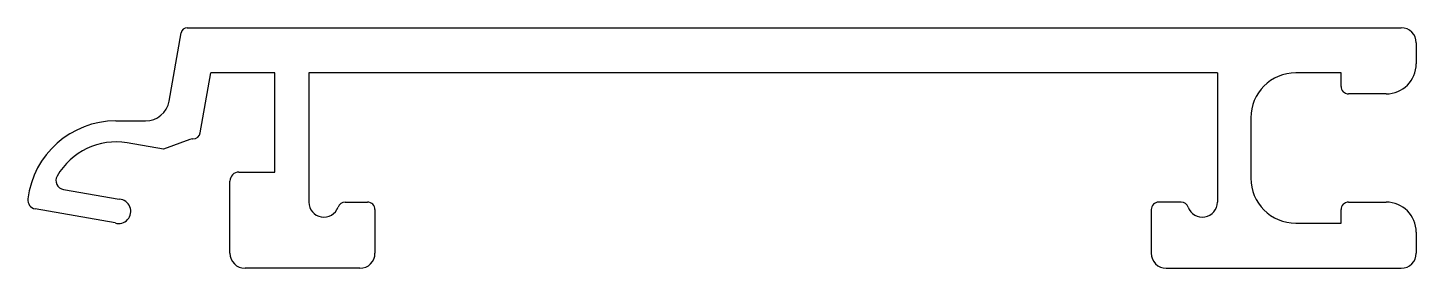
# Model space of a CAD drawing. Extents: x 418.6 to 464.7, y 580.4 to 588.4.
import ezdxf

# ---------------------------------------------------------------- set-up
doc = ezdxf.new("R2010")
doc.units = 0
doc.layers.get('0').update_dxf_attribs({"linetype": 'CONTINUOUS'})

msp = doc.modelspace()

# ---------------------------------------------------------------- linework, layer by layer
for p, q in [((423.889, 588.43), (464.241, 588.43)), ((423.291, 585.991), (423.692, 588.265)), ((464.741, 587.93), (464.741, 587.23)), ((424.324, 584.937), (424.675, 586.93)), ((426.807, 586.93), (424.675, 586.93)), ((426.807, 583.63), (426.807, 586.93)), ((458.131, 586.93), (427.931, 586.93)), ((427.931, 586.93), (427.931, 582.63)), ((458.131, 586.93), (458.131, 582.63)), ((462.241, 586.93), (460.741, 586.93)), ((462.241, 586.48), (462.241, 586.93)), ((463.741, 586.23), (462.491, 586.23)), ((421.521, 585.33), (422.503, 585.33)), ((459.241, 585.43), (459.241, 583.43)), ((423.101, 584.395), (421.895, 584.599)), ((423.98, 584.715), (423.101, 584.395)), ((424.065, 584.73), (424.077, 584.73)), ((425.611, 583.63), (426.807, 583.63)), ((419.775, 583.052), (421.632, 582.725)), ((425.311, 580.93), (425.311, 583.33)), ((429.138, 582.63), (429.881, 582.63)), ((456.924, 582.63), (456.181, 582.63)), ((462.491, 582.63), (463.741, 582.63)), ((421.493, 581.937), (418.838, 582.405)), ((430.131, 582.38), (430.131, 580.93)), ((455.931, 582.38), (455.931, 580.93)), ((462.241, 581.93), (462.241, 582.38)), ((460.741, 581.93), (462.241, 581.93)), ((464.741, 581.63), (464.741, 580.93)), ((429.631, 580.43), (425.811, 580.43)), ((456.431, 580.43), (464.241, 580.43))]:
    msp.add_line(p, q)
for centre, radius, start, end in [((423.889, 588.23), 0.2, 90, 170), ((464.241, 587.93), 0.5, 0, 90), ((463.741, 587.23), 1, 270, 0), ((460.741, 585.43), 1.5, 90, 180), ((462.491, 586.48), 0.25, 180, 270), ((422.503, 586.13), 0.8, 270, 350), ((421.521, 582.38), 2.95, 90, 173.0547), ((424.077, 584.98), 0.25, 270, 350), ((421.521, 582.38), 2.25, 80.4145, 150.2548), ((424.065, 584.48), 0.25, 90, 110), ((419.827, 583.348), 0.3, 150.2548, 260), ((425.611, 583.33), 0.3, 90, 180), ((460.741, 583.43), 1.5, 180, 270), ((418.89, 582.701), 0.3, 173.0547, 260), ((421.612, 582.322), 0.403, 252.875, 87.125), ((428.431, 582.63), 0.5, 180, 340.5288), ((429.138, 582.38), 0.25, 90, 160.5288), ((429.881, 582.38), 0.25, 0, 90), ((456.181, 582.38), 0.25, 90, 180), ((456.924, 582.38), 0.25, 19.4712, 90), ((457.631, 582.63), 0.5, 199.4712, 0), ((462.491, 582.38), 0.25, 90, 180), ((463.741, 581.63), 1, 0, 90), ((425.811, 580.93), 0.5, 180, 270), ((429.631, 580.93), 0.5, 270, 0), ((456.431, 580.93), 0.5, 180, 270), ((464.241, 580.93), 0.5, 270, 0)]:
    msp.add_arc(centre, radius, start, end)

doc.saveas('drawing.dxf')
